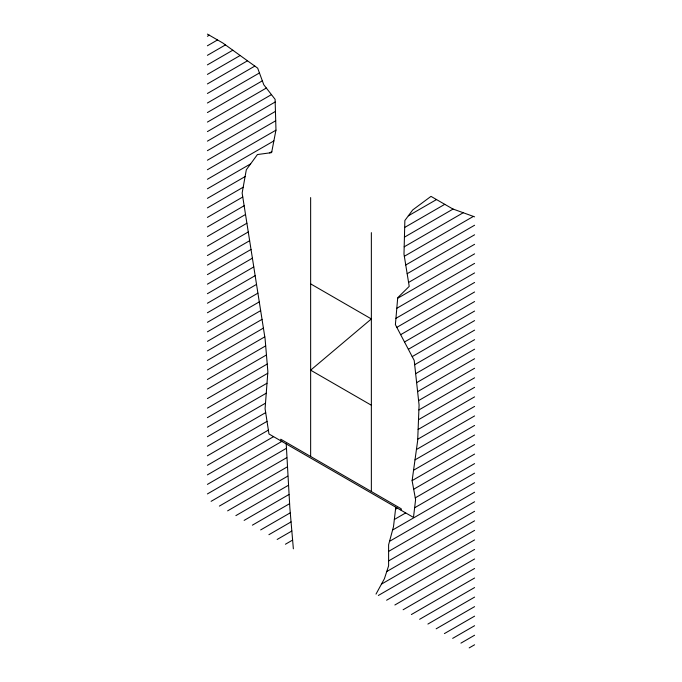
<?xml version="1.0" encoding="UTF-8"?>
<svg xmlns="http://www.w3.org/2000/svg" width="682" height="682" viewBox="0 0 682 682"><rect width="100%" height="100%" fill="white"/><g stroke="black" fill="none" stroke-linecap="round" stroke-linejoin="round"><path stroke-width="1.02" d="M395.773 507.195L393.514 526.581L388.612 544.773L388.612 565.804L384.409 578.737L376.004 594.107M207.413 36.257L209.28 35.183M207.413 45.796L217.532 39.948M207.413 55.327L225.469 44.901M207.413 64.867L232.809 50.204M207.413 74.398L240.149 55.498M207.413 83.929L247.489 60.792M207.413 93.468L254.829 66.094M207.413 102.999L259.45 72.957M207.413 112.539L262.34 80.826M207.413 122.069L266.338 88.046M207.413 131.609L271.453 94.627M207.413 141.14L275.178 102.01M207.413 150.679L275.443 111.396M207.413 160.21L275.707 120.774M207.413 169.741L275.937 130.177M207.413 179.281L273.874 140.91M207.413 188.812L250.652 163.851M269.62 152.896L271.811 151.634M207.413 198.351L245.102 176.587M207.413 207.882L243.193 187.226M207.413 217.422L242.766 197.004M207.413 226.953L244.147 205.742M207.413 236.492L245.52 214.48M207.413 246.023L246.901 223.227M207.413 255.554L248.274 231.965M207.413 265.093L249.646 240.703M207.413 274.624L251.027 249.442M207.413 284.164L252.4 258.188M207.413 293.695L253.781 266.926M207.413 303.234L255.153 275.664M207.413 312.765L256.534 284.403M207.413 322.305L257.907 293.149M207.413 331.836L259.279 301.887M408.33 215.827L436.514 199.562M207.413 341.367L260.66 310.625M404.682 227.473L444.775 204.327M207.413 350.906L262.033 319.364M404.435 237.148L453.087 209.059M207.413 360.437L263.414 328.102M404.187 246.833L463.24 212.733M207.413 369.976L264.787 336.848M404.332 256.279L473.393 216.407M207.413 379.507L265.682 345.859M405.747 265L474.587 225.248M207.413 389.047L266.449 354.955M407.163 273.712L474.587 234.787M207.413 398.578L267.225 364.043M408.578 282.433L474.587 244.318M207.413 408.117L267.753 373.276M397.666 298.264L474.587 253.849M207.413 417.648L267.003 383.241M396.796 308.298L474.587 263.388M207.413 427.179L266.244 393.207M395.935 318.341L474.587 272.919M207.413 436.719L265.494 403.181M396.822 327.36L474.587 282.459M207.413 446.25L265.682 412.61M400.666 334.674L474.587 291.99M207.413 455.789L267.029 421.365M404.503 341.989L474.587 301.529M207.413 465.32L268.376 430.12M408.348 349.303L474.587 311.06M207.413 474.86L273.584 436.651M412.192 356.618L474.587 320.6M207.413 484.391L281.837 441.416M414.673 364.725L474.587 330.131M207.413 493.93L286.397 448.321M415.645 373.693L474.587 339.662M211.105 501.33L286.747 457.656M416.625 382.662L474.587 349.201M219.365 506.095L287.131 466.965M417.606 391.639L474.587 358.732M227.618 510.861L287.736 476.147M418.586 400.607L474.587 368.271M235.878 515.626L288.35 485.328M418.884 409.967L474.587 377.802M244.13 520.4L288.963 494.51M418.501 419.72L474.587 387.342M252.391 525.166L289.577 503.691M418.117 429.481L474.587 396.873M260.652 529.931L290.276 512.821M417.734 439.234L474.587 406.412M268.904 534.697L291.052 521.909M416.438 449.523L474.587 415.943M277.165 539.462L291.836 530.997M414.997 459.881L474.587 425.474M285.417 544.236L292.612 540.076M413.565 470.248L474.587 435.014M412.124 480.614L474.587 444.545M413.676 489.25L474.587 454.084M395.534 509.266L397.444 508.158M415.27 497.869L474.587 463.615M394.341 519.488L405.696 512.924M414.63 507.775L474.587 473.155M392.585 530.033L474.587 482.686M389.541 541.329L474.587 492.225M388.612 551.397L474.587 501.756M388.612 560.928L474.587 511.287M386.745 571.542L474.587 520.826M381.46 584.124L474.587 530.357M378.348 595.463L474.587 539.897M386.609 600.228L474.587 549.428M394.869 604.994L474.587 558.967M403.122 609.759L474.587 568.498M411.382 614.533L474.587 578.029M419.635 619.299L474.587 587.569M427.895 624.064L474.587 597.1M436.148 628.83L474.587 606.639M444.408 633.595L474.587 616.17M452.669 638.369L474.587 625.709M460.921 643.135L474.587 635.24M469.182 647.9L474.587 644.78M474.587 216.842L452.763 208.939L430.99 196.373L412.704 209.945L404.861 220.508L403.991 254.19L409.217 286.372L397.717 297.71L395.389 324.632L414.204 360.437L419.08 405.091L417.682 440.495L412.107 480.725L415.594 499.642L413.48 517.416L268.972 433.991L265.085 408.714L267.873 371.707L265.076 338.681L242.144 193.057L246.313 169.792L257.429 154.55L271.615 152.623L275.971 129.998L275.102 99.325L263.781 84.747L257.685 68.157L222.843 43.017L207.413 34.1M310.642 283.874L371.358 318.937L310.642 370.173L371.358 405.236M293.362 548.822L289.859 507.979L286.227 443.948M401.246 510.358L401.246 508.789L280.754 439.217L280.754 440.785M371.358 232.639L371.358 491.534M310.642 197.575L310.642 456.471"/></g></svg>
